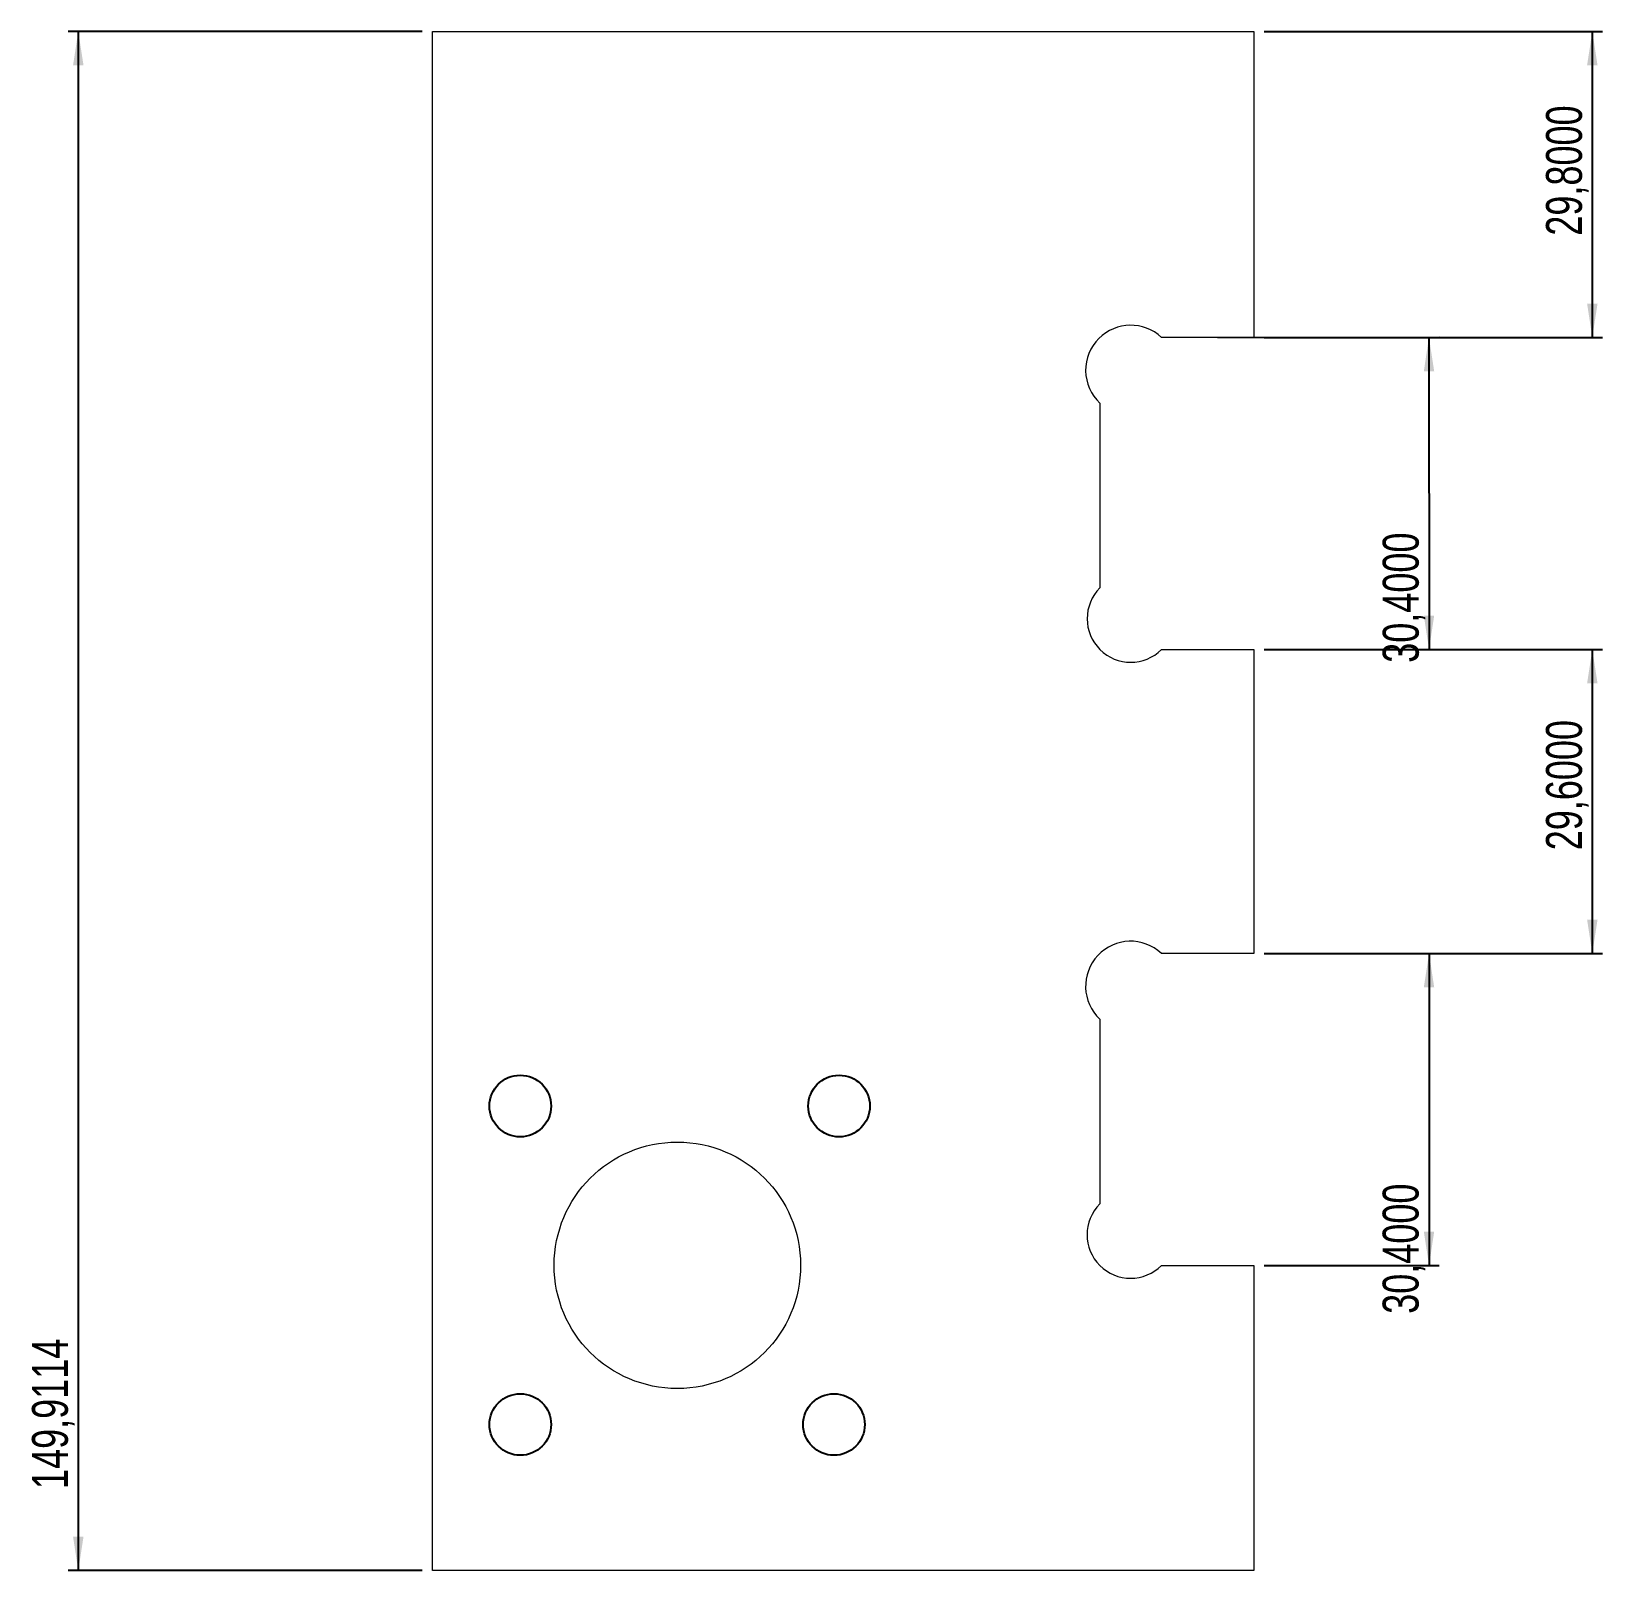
# Model space of a CAD drawing. Header units: millimetres. Extents: x 66 to 219, y 35 to 185.
import ezdxf

# ---------------------------------------------------------------- set-up
doc = ezdxf.new("R2010")
doc.units = ezdxf.units.MM
doc.layers.add('SLD-0', color=179, linetype='Continuous')
doc.styles.add('SLDTEXTSTYLE0', font='TXT', dxfattribs={"width": 0.75})
doc.dimstyles.new('SLDDIMSTYLE0', dxfattribs={"dimtxt": 3.5, "dimasz": 3.302, "dimexe": 0, "dimexo": 0.0625, "dimgap": 0.875, "dimtad": 1, "dimdec": 4, "dimrnd": 1e-09, "dimzin": 12, "dimdsep": 46, "dimtxsty": 'SLDTEXTSTYLE0', "dimsah": 1, "dimcen": 0.09, "dimadec": 0, "dimazin": 3, "dimtfac": 1, "dimtdec": 4, "dimtofl": 0, "dimtmove": 0, "dimatfit": 3, "dimfxl": 1, "dimfrac": 2, "dimtolj": 1, "dimtzin": 12, "dimarcsym": 0})
doc.dimstyles.new('SLDDIMSTYLE1', dxfattribs={"dimtxt": 3.5, "dimasz": 3.302, "dimexe": 0, "dimexo": 0.0625, "dimgap": 0.875, "dimtad": 1, "dimdec": 4, "dimrnd": 1e-09, "dimzin": 12, "dimdsep": 46, "dimtxsty": 'SLDTEXTSTYLE0', "dimsah": 1, "dimcen": 0.09, "dimadec": 0, "dimazin": 3, "dimtfac": 1, "dimtdec": 4, "dimtmove": 0, "dimatfit": 0, "dimfxl": 1, "dimfrac": 2, "dimtolj": 1, "dimtzin": 12, "dimarcsym": 0})

# ---------------------------------------------------------------- blocks, each defined once
blk = doc.blocks.new('_D')
at = {"layer": 'SLD-0'}
for p, q in [((103.9, 185.28), (69.4, 185.28)), ((70.4, 185.28), (70.4, 35.37)), ((103.9, 35.37), (69.4, 35.37))]:
    blk.add_line(p, q, dxfattribs=at)
for points in [[(70.4, 185.28), (69.89, 181.98), (70.91, 181.98)], [(70.4, 35.37), (70.91, 38.68), (69.89, 38.68)]]:
    blk.add_solid(points, dxfattribs=at)
at = {"layer": 'SLD-0', "insert": (65.89, 43.32), "char_height": 3.5, "attachment_point": 1, "rotation": 90, "style": 'SLDTEXTSTYLE0'}
blk.add_mtext('149,9114', dxfattribs=at)
blk = doc.blocks.new('_D_1')
at = {"layer": 'SLD-0'}
for p, q in [((185.9, 185.28), (218.86, 185.28)), ((217.86, 185.28), (217.86, 155.48)), ((185.9, 155.48), (218.86, 155.48))]:
    blk.add_line(p, q, dxfattribs=at)
for points in [[(217.86, 185.28), (217.35, 181.98), (218.37, 181.98)], [(217.86, 155.48), (218.37, 158.78), (217.35, 158.78)]]:
    blk.add_solid(points, dxfattribs=at)
at = {"layer": 'SLD-0', "insert": (213.35, 165.39), "char_height": 3.5, "attachment_point": 1, "rotation": 89.9968, "style": 'SLDTEXTSTYLE0'}
blk.add_mtext('29,8000', dxfattribs=at)
blk = doc.blocks.new('_D_2')
at = {"layer": 'SLD-0'}
for p, q in [((181.4, 155.48), (202.95, 155.49)), ((201.95, 155.49), (201.96, 125.09)), ((185.9, 125.08), (202.96, 125.09))]:
    blk.add_line(p, q, dxfattribs=at)
for points in [[(201.95, 155.49), (201.45, 152.18), (202.46, 152.18)], [(201.96, 125.09), (202.46, 128.39), (201.45, 128.39)]]:
    blk.add_solid(points, dxfattribs=at)
at = {"layer": 'SLD-0', "insert": (197.45, 123.79), "char_height": 3.5, "attachment_point": 1, "rotation": 90.0066, "style": 'SLDTEXTSTYLE0'}
blk.add_mtext('30,4000', dxfattribs=at)
blk = doc.blocks.new('_D_3')
at = {"layer": 'SLD-0'}
for p, q in [((185.9, 125.08), (218.86, 125.08)), ((217.86, 125.08), (217.86, 95.48)), ((185.9, 95.48), (218.86, 95.48))]:
    blk.add_line(p, q, dxfattribs=at)
for points in [[(217.86, 125.08), (217.35, 121.78), (218.37, 121.78)], [(217.86, 95.48), (218.37, 98.78), (217.35, 98.78)]]:
    blk.add_solid(points, dxfattribs=at)
at = {"layer": 'SLD-0', "insert": (213.35, 105.53), "char_height": 3.5, "attachment_point": 1, "rotation": 89.9968, "style": 'SLDTEXTSTYLE0'}
blk.add_mtext('29,6000', dxfattribs=at)
blk = doc.blocks.new('_D_4')
at = {"layer": 'SLD-0'}
for p, q in [((185.9, 95.48), (202.96, 95.48)), ((201.96, 95.48), (201.96, 65.08)), ((185.9, 65.08), (202.96, 65.08))]:
    blk.add_line(p, q, dxfattribs=at)
for points in [[(201.96, 95.48), (201.45, 92.18), (202.46, 92.18)], [(201.96, 65.08), (202.46, 68.39), (201.45, 68.39)]]:
    blk.add_solid(points, dxfattribs=at)
at = {"layer": 'SLD-0', "insert": (197.44, 60.38), "char_height": 3.5, "attachment_point": 1, "rotation": 90, "style": 'SLDTEXTSTYLE0'}
blk.add_mtext('30,4000', dxfattribs=at)

msp = doc.modelspace()

# ---------------------------------------------------------------- linework, layer by layer
at = {"layer": 'SLD-0', "color": 179, "linetype": 'Continuous', "lineweight": 15}
for p, q in [((104.89708, 35.37336), (104.89708, 185.28472)), ((104.89708, 185.28472), (184.897, 185.28472)), ((184.897, 185.28472), (184.89533, 155.48472)), ((184.89533, 155.48472), (175.89709, 155.48369)), ((169.90024, 149.08334), (169.90024, 131.08334)), ((175.90059, 125.08369), (184.89882, 125.08472)), ((184.89882, 125.08472), (184.89716, 95.48472)), ((169.89764, 95.10472), (169.89716, 95.10472)), ((169.89716, 95.10472), (169.89716, 95.10424)), ((184.89716, 95.48472), (175.89719, 95.48472)), ((169.89716, 89.08476), (169.89716, 71.08471)), ((175.89717, 65.08472), (184.89708, 65.08472)), ((184.89708, 65.08472), (184.89708, 35.37336)), ((184.89708, 35.37336), (104.89708, 35.37336))]:
    msp.add_line(p, q, dxfattribs=at)
at = {"layer": 'SLD-0'}
for centre in [(113.45, 80.61792), (144.49818, 80.61792), (113.45, 49.6), (143.9965, 49.6)]:
    msp.add_circle(centre, 3, dxfattribs=at)
at = {"layer": 'SLD-0', "color": 179, "linetype": 'Continuous', "lineweight": 15}
msp.add_circle((128.74557, 65.10472), 12, dxfattribs=at)
for centre, radius, start, end in [((172.89867, 152.28352), 4.38539, 46.8641428, 135.0032842), ((172.89867, 152.28352), 4.38539, 135.0032842, 226.8641428), ((172.90041, 128.08352), 4.24264, 135.0032928, 225.0065857), ((172.90041, 128.08352), 4.24264, 225.0065857, 315.0032928), ((172.89717, 92.28474), 4.38634, 46.8472684, 226.8472684), ((172.89717, 68.08472), 4.24264, 135.0002257, 224.9997645), ((172.89717, 68.08472), 4.24264, 224.9997645, 314.9999902)]:
    msp.add_arc(centre, radius, start, end, dxfattribs=at)

# ---------------------------------------------------------------- dimensions: what is measured, and where the dimension line sits
at = {"layer": 'SLD-0'}
for base, p1, p2, angle, dimstyle, picture, middle in [((70.40039, 35.37336), (104.89708, 185.28472), (104.89708, 35.37336), 90, 'SLDDIMSTYLE0', '_D', (70.40039, 53.01543)), ((217.85763, 155.48287), (184.897, 185.28472), (184.89533, 155.48472), 89.9967848, 'SLDDIMSTYLE1', '_D_1', (217.85866, 173.79819)), ((201.95715, 125.08668), (180.39621, 155.48421), (184.89882, 125.08472), 270.0065704, 'SLDDIMSTYLE1', '_D_2', (201.95634, 132.19042)), ((217.85768, 95.48287), (184.89882, 125.08472), (184.89716, 95.48472), 89.9967848, 'SLDDIMSTYLE1', '_D_3', (217.85872, 113.93013)), ((201.95637, 65.08472), (184.89716, 95.48472), (184.89708, 65.08472), 90, 'SLDDIMSTYLE1', '_D_4', (201.95637, 68.78157))]:
    dim = msp.add_linear_dim(base=base, p1=p1, p2=p2, angle=angle, dimstyle=dimstyle, dxfattribs=at)
    dim.commit()
    dim.dimension.update_dxf_attribs({"geometry": picture, "text_midpoint": middle, "dimtype": 160})

doc.saveas('drawing.dxf')
